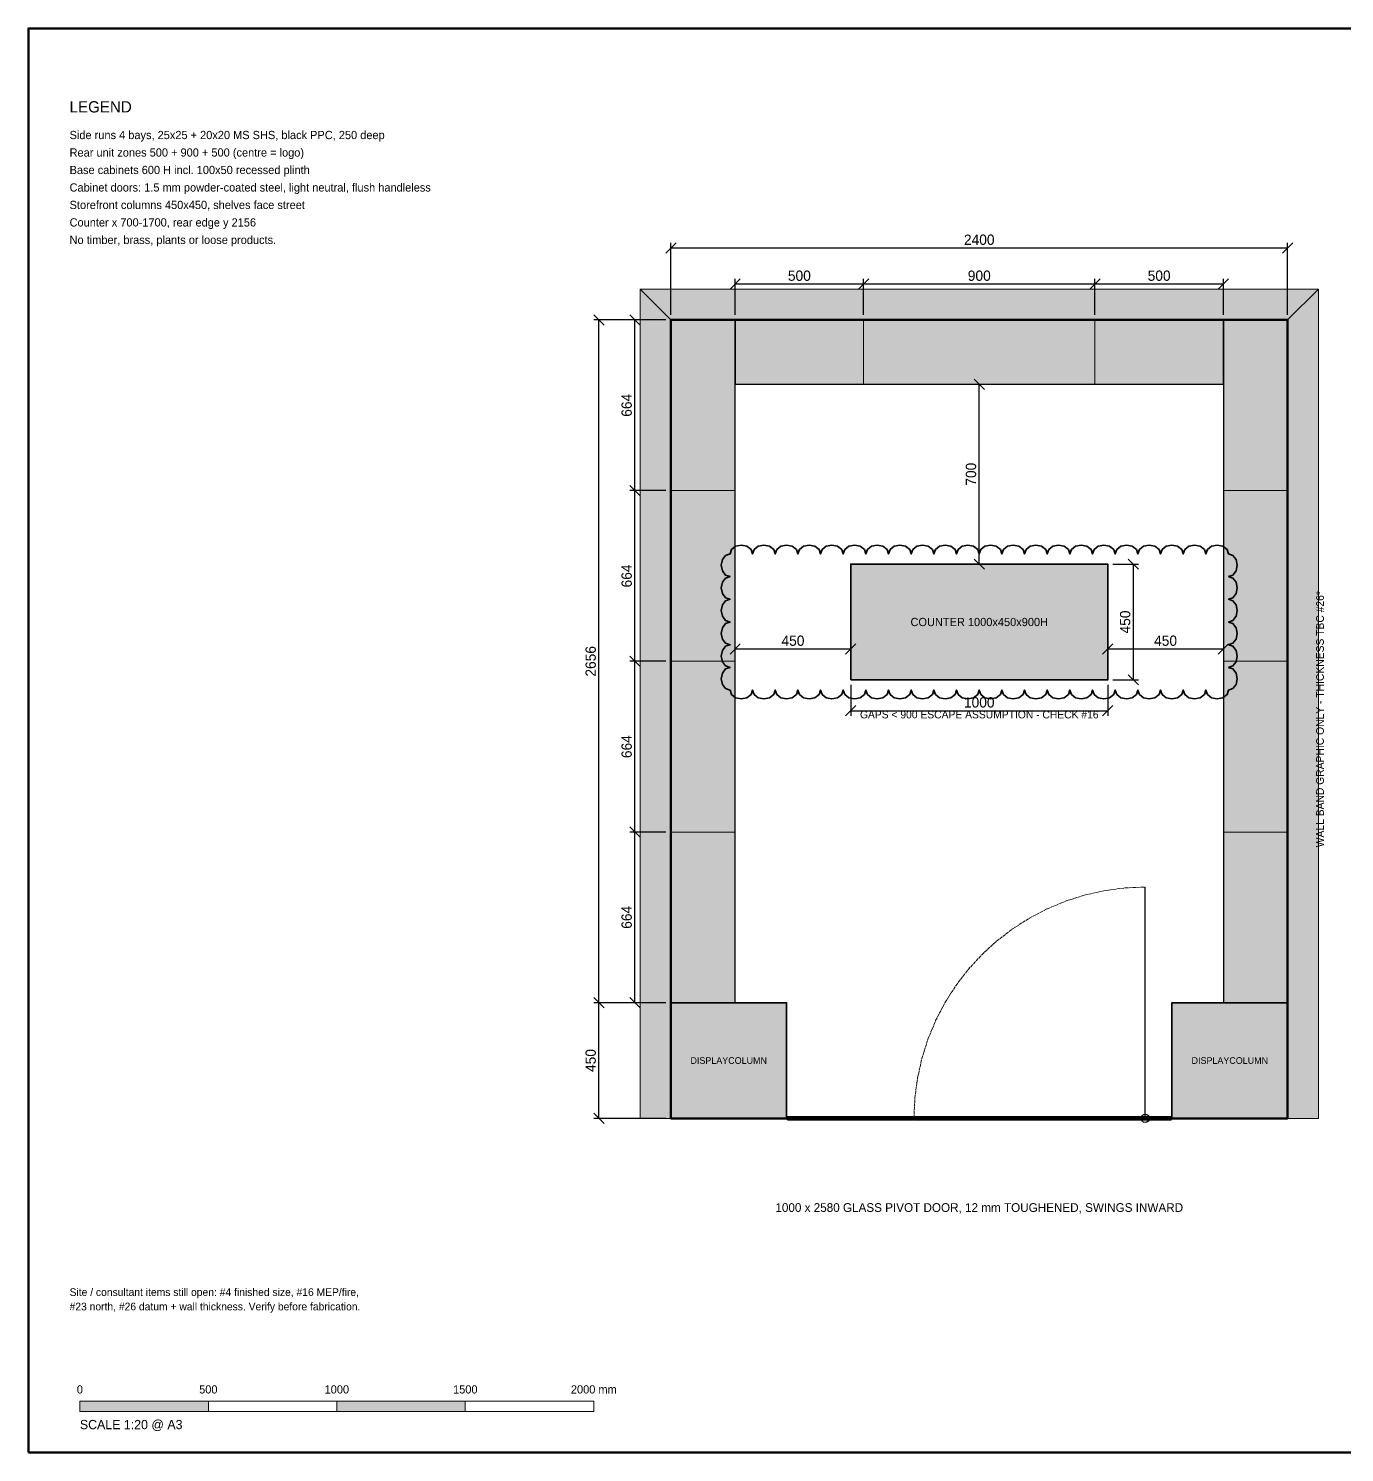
# Model space of a CAD drawing. Header units: millimetres. Extents: x 200 to 8200, y 200 to 5740.
# Drawn here: x 200 to 5321, y 200 to 5740 of the extents above; entities that cross this region are included whole.
import ezdxf
from ezdxf.enums import TextEntityAlignment as Align

# ---------------------------------------------------------------- set-up
doc = ezdxf.new("R2010")
doc.units = ezdxf.units.MM
doc.header["$LTSCALE"] = 10
doc.linetypes.add('DASHED', pattern=[1.524, 1.27, -0.254])
for name, color, linetype in [('A-DIMS', 4, 'Continuous'), ('A-FURN', 7, 'Continuous'), ('A-SHEET', 7, 'Continuous'), ('A-STOREFRONT', 7, 'Continuous'), ('A-TBC-CLOUD', 1, 'Continuous'), ('A-TEXT', 7, 'Continuous'), ('A-WALL', 8, 'Continuous')]:
    doc.layers.add(name, color=color, linetype=linetype)
doc.dimstyles.new('BF20', dxfattribs={"dimtxt": 40, "dimasz": 30, "dimexe": 20, "dimexo": 20, "dimgap": 12, "dimtad": 1, "dimdec": 0, "dimtsz": 20, "dimcen": 2.5, "dimazin": 3, "dimtfac": 1, "dimtmove": 0, "dimatfit": 3})

msp = doc.modelspace()

# ---------------------------------------------------------------- hatches: boundary and pattern name
at = {"layer": 'A-FURN'}
for points in [[(2700, 1950), (2950, 1950), (2950, 4606), (2700, 4606)], [(2950, 4356), (4850, 4356), (4850, 4606), (2950, 4606)], [(4850, 1950), (5100, 1950), (5100, 4606), (4850, 4606)], [(3400, 3206), (4400, 3206), (4400, 3656), (3400, 3656)], [(2700, 1500), (3150, 1500), (3150, 1950), (2700, 1950)], [(4650, 1500), (5100, 1500), (5100, 1950), (4650, 1950)]]:
    msp.add_hatch(color=8, dxfattribs=at).paths.add_polyline_path(points)
at = {"layer": 'A-SHEET'}
for points in [[(400, 360), (900, 360), (900, 400), (400, 400)], [(1400, 360), (1900, 360), (1900, 400), (1400, 400)]]:
    msp.add_hatch(color=7, dxfattribs=at).paths.add_polyline_path(points)
at = {"layer": 'A-STOREFRONT'}
msp.add_hatch(color=8, dxfattribs=at).paths.add_polyline_path([(3154, 1494), (3642, 1494), (3642, 1506), (3154, 1506)])
at = {"layer": 'A-WALL'}
for points in [[(2580, 1500), (2700, 1500), (2700, 4606), (2580, 4726)], [(2580, 4726), (2700, 4606), (5100, 4606), (5220, 4726)], [(5100, 1500), (5220, 1500), (5220, 4726), (5100, 4606)]]:
    msp.add_hatch(color=8, dxfattribs=at).paths.add_polyline_path(points)

# ---------------------------------------------------------------- linework, layer by layer
at = {"layer": 'A-FURN', "linetype": 'CONTINUOUS', "lineweight": 25}
for points in [[(2700, 1950), (2950, 1950), (2950, 4606), (2700, 4606)], [(2950, 4356), (4850, 4356), (4850, 4606), (2950, 4606)], [(4850, 1950), (5100, 1950), (5100, 4606), (4850, 4606)]]:
    msp.add_lwpolyline(points, close=True, dxfattribs=at)
at = {"layer": 'A-FURN', "linetype": 'CONTINUOUS', "lineweight": 18}
for points in [[(3450, 4356), (3450, 4606)], [(4350, 4356), (4350, 4606)], [(2700, 3942), (2950, 3942)], [(4850, 3942), (5100, 3942)], [(2700, 3278), (2950, 3278)], [(4850, 3278), (5100, 3278)], [(2700, 2614), (2950, 2614)], [(4850, 2614), (5100, 2614)]]:
    msp.add_lwpolyline(points, dxfattribs=at)
at = {"layer": 'A-FURN', "linetype": 'CONTINUOUS', "lineweight": 35}
for points in [[(3400, 3206), (4400, 3206), (4400, 3656), (3400, 3656)], [(2700, 1500), (3150, 1500), (3150, 1950), (2700, 1950)], [(4650, 1500), (5100, 1500), (5100, 1950), (4650, 1950)]]:
    msp.add_lwpolyline(points, close=True, dxfattribs=at)
at = {"layer": 'A-SHEET', "linetype": 'CONTINUOUS', "lineweight": 50}
msp.add_lwpolyline([(200, 200), (8200, 200), (8200, 5740), (200, 5740)], close=True, dxfattribs=at)
at = {"layer": 'A-SHEET', "linetype": 'CONTINUOUS', "lineweight": 18}
for points in [[(400, 360), (900, 360), (900, 400), (400, 400)], [(900, 360), (1400, 360), (1400, 400), (900, 400)], [(1400, 360), (1900, 360), (1900, 400), (1400, 400)], [(1900, 360), (2400, 360), (2400, 400), (1900, 400)]]:
    msp.add_lwpolyline(points, close=True, dxfattribs=at)
at = {"layer": 'A-STOREFRONT', "linetype": 'DASHED', "lineweight": 13}
msp.add_lwpolyline([(3646, 1500), (3649.4, 1578.4), (3659.7, 1656.3), (3676.7, 1732.9), (3700.3, 1807.8), (3730.3, 1880.4), (3766.6, 1950), (3808.8, 2016.2), (3856.6, 2078.5), (3909.6, 2136.4), (3967.5, 2189.4), (4029.8, 2237.2), (4096, 2279.4), (4165.6, 2315.7), (4238.2, 2345.7), (4313.1, 2369.3), (4389.7, 2386.3), (4467.6, 2396.6), (4546, 2400)], dxfattribs=at)
at = {"layer": 'A-STOREFRONT', "linetype": 'CONTINUOUS', "lineweight": 25}
msp.add_lwpolyline([(4546, 1500), (4546, 2400)], dxfattribs=at)
at = {"layer": 'A-STOREFRONT', "linetype": 'CONTINUOUS', "lineweight": 35}
for points in [[(3154, 1494), (3642, 1494), (3642, 1506), (3154, 1506)], [(3646, 1494), (4646, 1494), (4646, 1506), (3646, 1506)]]:
    msp.add_lwpolyline(points, close=True, dxfattribs=at)
at = {"layer": 'A-STOREFRONT'}
msp.add_circle((4546, 1500), 16, dxfattribs=at)
at = {"layer": 'A-TBC-CLOUD', "linetype": 'CONTINUOUS', "lineweight": 35}
msp.add_lwpolyline([(2930, 3166), (2935.9, 3149), (2952, 3136.6), (2974.1, 3132.1), (2996.1, 3136.6), (3012.3, 3149), (3018.2, 3166), (3018.2, 3166), (3024.1, 3149), (3040.2, 3136.6), (3062.3, 3132.1), (3084.3, 3136.6), (3100.5, 3149), (3106.4, 3166), (3106.4, 3166), (3112.3, 3149), (3128.4, 3136.6), (3150.5, 3132.1), (3172.5, 3136.6), (3188.6, 3149), (3194.5, 3166), (3194.5, 3166), (3200.5, 3149), (3216.6, 3136.6), (3238.6, 3132.1), (3260.7, 3136.6), (3276.8, 3149), (3282.7, 3166), (3282.7, 3166), (3288.6, 3149), (3304.8, 3136.6), (3326.8, 3132.1), (3348.9, 3136.6), (3365, 3149), (3370.9, 3166), (3370.9, 3166), (3376.8, 3149), (3393, 3136.6), (3415, 3132.1), (3437, 3136.6), (3453.2, 3149), (3459.1, 3166), (3459.1, 3166), (3465, 3149), (3481.1, 3136.6), (3503.2, 3132.1), (3525.2, 3136.6), (3541.4, 3149), (3547.3, 3166), (3547.3, 3166), (3553.2, 3149), (3569.3, 3136.6), (3591.4, 3132.1), (3613.4, 3136.6), (3629.5, 3149), (3635.5, 3166), (3635.5, 3166), (3641.4, 3149), (3657.5, 3136.6), (3679.5, 3132.1), (3701.6, 3136.6), (3717.7, 3149), (3723.6, 3166), (3723.6, 3166), (3729.5, 3149), (3745.7, 3136.6), (3767.7, 3132.1), (3789.8, 3136.6), (3805.9, 3149), (3811.8, 3166), (3811.8, 3166), (3817.7, 3149), (3833.9, 3136.6), (3855.9, 3132.1), (3878, 3136.6), (3894.1, 3149), (3900, 3166), (3900, 3166), (3905.9, 3149), (3922, 3136.6), (3944.1, 3132.1), (3966.1, 3136.6), (3982.3, 3149), (3988.2, 3166), (3988.2, 3166), (3994.1, 3149), (4010.2, 3136.6), (4032.3, 3132.1), (4054.3, 3136.6), (4070.5, 3149), (4076.4, 3166), (4076.4, 3166), (4082.3, 3149), (4098.4, 3136.6), (4120.5, 3132.1), (4142.5, 3136.6), (4158.6, 3149), (4164.5, 3166), (4164.5, 3166), (4170.5, 3149), (4186.6, 3136.6), (4208.6, 3132.1), (4230.7, 3136.6), (4246.8, 3149), (4252.7, 3166), (4252.7, 3166), (4258.6, 3149), (4274.8, 3136.6), (4296.8, 3132.1), (4318.9, 3136.6), (4335, 3149), (4340.9, 3166), (4340.9, 3166), (4346.8, 3149), (4363, 3136.6), (4385, 3132.1), (4407, 3136.6), (4423.2, 3149), (4429.1, 3166), (4429.1, 3166), (4435, 3149), (4451.1, 3136.6), (4473.2, 3132.1), (4495.2, 3136.6), (4511.4, 3149), (4517.3, 3166), (4517.3, 3166), (4523.2, 3149), (4539.3, 3136.6), (4561.4, 3132.1), (4583.4, 3136.6), (4599.5, 3149), (4605.5, 3166), (4605.5, 3166), (4611.4, 3149), (4627.5, 3136.6), (4649.5, 3132.1), (4671.6, 3136.6), (4687.7, 3149), (4693.6, 3166), (4693.6, 3166), (4699.5, 3149), (4715.7, 3136.6), (4737.7, 3132.1), (4759.8, 3136.6), (4775.9, 3149), (4781.8, 3166), (4781.8, 3166), (4787.7, 3149), (4803.9, 3136.6), (4825.9, 3132.1), (4848, 3136.6), (4864.1, 3149), (4870, 3166), (4870, 3166), (4887, 3171.9), (4899.4, 3188.1), (4904, 3210.2), (4899.4, 3232.2), (4887, 3248.4), (4870, 3254.3), (4870, 3254.3), (4887, 3260.3), (4899.4, 3276.4), (4904, 3298.5), (4899.4, 3320.6), (4887, 3336.7), (4870, 3342.7), (4870, 3342.7), (4887, 3348.6), (4899.4, 3364.8), (4904, 3386.8), (4899.4, 3408.9), (4887, 3425.1), (4870, 3431), (4870, 3431), (4887, 3436.9), (4899.4, 3453.1), (4904, 3475.2), (4899.4, 3497.2), (4887, 3513.4), (4870, 3519.3), (4870, 3519.3), (4887, 3525.3), (4899.4, 3541.4), (4904, 3563.5), (4899.4, 3585.6), (4887, 3601.7), (4870, 3607.7), (4870, 3607.7), (4887, 3613.6), (4899.4, 3629.8), (4904, 3651.8), (4899.4, 3673.9), (4887, 3690.1), (4870, 3696), (4870, 3696), (4864.1, 3713), (4848, 3725.4), (4825.9, 3729.9), (4803.9, 3725.4), (4787.7, 3713), (4781.8, 3696), (4781.8, 3696), (4775.9, 3713), (4759.8, 3725.4), (4737.7, 3729.9), (4715.7, 3725.4), (4699.5, 3713), (4693.6, 3696), (4693.6, 3696), (4687.7, 3713), (4671.6, 3725.4), (4649.5, 3729.9), (4627.5, 3725.4), (4611.4, 3713), (4605.5, 3696), (4605.5, 3696), (4599.5, 3713), (4583.4, 3725.4), (4561.4, 3729.9), (4539.3, 3725.4), (4523.2, 3713), (4517.3, 3696), (4517.3, 3696), (4511.4, 3713), (4495.2, 3725.4), (4473.2, 3729.9), (4451.1, 3725.4), (4435, 3713), (4429.1, 3696), (4429.1, 3696), (4423.2, 3713), (4407, 3725.4), (4385, 3729.9), (4363, 3725.4), (4346.8, 3713), (4340.9, 3696), (4340.9, 3696), (4335, 3713), (4318.9, 3725.4), (4296.8, 3729.9), (4274.8, 3725.4), (4258.6, 3713), (4252.7, 3696), (4252.7, 3696), (4246.8, 3713), (4230.7, 3725.4), (4208.6, 3729.9), (4186.6, 3725.4), (4170.5, 3713), (4164.5, 3696), (4164.5, 3696), (4158.6, 3713), (4142.5, 3725.4), (4120.5, 3729.9), (4098.4, 3725.4), (4082.3, 3713), (4076.4, 3696), (4076.4, 3696), (4070.5, 3713), (4054.3, 3725.4), (4032.3, 3729.9), (4010.2, 3725.4), (3994.1, 3713), (3988.2, 3696), (3988.2, 3696), (3982.3, 3713), (3966.1, 3725.4), (3944.1, 3729.9), (3922, 3725.4), (3905.9, 3713), (3900, 3696), (3900, 3696), (3894.1, 3713), (3878, 3725.4), (3855.9, 3729.9), (3833.9, 3725.4), (3817.7, 3713), (3811.8, 3696), (3811.8, 3696), (3805.9, 3713), (3789.8, 3725.4), (3767.7, 3729.9), (3745.7, 3725.4), (3729.5, 3713), (3723.6, 3696), (3723.6, 3696), (3717.7, 3713), (3701.6, 3725.4), (3679.5, 3729.9), (3657.5, 3725.4), (3641.4, 3713), (3635.5, 3696), (3635.5, 3696), (3629.5, 3713), (3613.4, 3725.4), (3591.4, 3729.9), (3569.3, 3725.4), (3553.2, 3713), (3547.3, 3696), (3547.3, 3696), (3541.4, 3713), (3525.2, 3725.4), (3503.2, 3729.9), (3481.1, 3725.4), (3465, 3713), (3459.1, 3696), (3459.1, 3696), (3453.2, 3713), (3437, 3725.4), (3415, 3729.9), (3393, 3725.4), (3376.8, 3713), (3370.9, 3696), (3370.9, 3696), (3365, 3713), (3348.9, 3725.4), (3326.8, 3729.9), (3304.8, 3725.4), (3288.6, 3713), (3282.7, 3696), (3282.7, 3696), (3276.8, 3713), (3260.7, 3725.4), (3238.6, 3729.9), (3216.6, 3725.4), (3200.5, 3713), (3194.5, 3696), (3194.5, 3696), (3188.6, 3713), (3172.5, 3725.4), (3150.5, 3729.9), (3128.4, 3725.4), (3112.3, 3713), (3106.4, 3696), (3106.4, 3696), (3100.5, 3713), (3084.3, 3725.4), (3062.3, 3729.9), (3040.2, 3725.4), (3024.1, 3713), (3018.2, 3696), (3018.2, 3696), (3012.3, 3713), (2996.1, 3725.4), (2974.1, 3729.9), (2952, 3725.4), (2935.9, 3713), (2930, 3696), (2930, 3696), (2913, 3690.1), (2900.6, 3673.9), (2896, 3651.8), (2900.6, 3629.8), (2913, 3613.6), (2930, 3607.7), (2930, 3607.7), (2913, 3601.7), (2900.6, 3585.6), (2896, 3563.5), (2900.6, 3541.4), (2913, 3525.3), (2930, 3519.3), (2930, 3519.3), (2913, 3513.4), (2900.6, 3497.2), (2896, 3475.2), (2900.6, 3453.1), (2913, 3436.9), (2930, 3431), (2930, 3431), (2913, 3425.1), (2900.6, 3408.9), (2896, 3386.8), (2900.6, 3364.8), (2913, 3348.6), (2930, 3342.7), (2930, 3342.7), (2913, 3336.7), (2900.6, 3320.6), (2896, 3298.5), (2900.6, 3276.4), (2913, 3260.3), (2930, 3254.3), (2930, 3254.3), (2913, 3248.4), (2900.6, 3232.2), (2896, 3210.2), (2900.6, 3188.1), (2913, 3171.9), (2930, 3166)], close=True, dxfattribs=at)
at = {"layer": 'A-WALL', "linetype": 'CONTINUOUS', "lineweight": 13}
for points in [[(2580, 1500), (2700, 1500), (2700, 4606), (2580, 4726)], [(2580, 4726), (2700, 4606), (5100, 4606), (5220, 4726)], [(5100, 1500), (5220, 1500), (5220, 4726), (5100, 4606)]]:
    msp.add_lwpolyline(points, close=True, dxfattribs=at)
at = {"layer": 'A-WALL', "linetype": 'CONTINUOUS', "lineweight": 50}
msp.add_lwpolyline([(2700, 1500), (5100, 1500), (5100, 4606), (2700, 4606)], close=True, dxfattribs=at)

# ---------------------------------------------------------------- texts
at = {"layer": 'A-SHEET'}
for s, p in [('0', (400, 420)), ('500', (900, 420)), ('1000', (1400, 420)), ('1500', (1900, 420)), ('2000 mm', (2400, 420))]:
    msp.add_text(s, height=32, dxfattribs=at).set_placement(p, align=Align.BOTTOM_CENTER)
msp.add_text('SCALE 1:20 @ A3', height=36, dxfattribs=at).set_placement((400, 280), align=Align.BOTTOM_LEFT)
at = {"layer": 'A-TBC-CLOUD'}
msp.add_text('WALL BAND GRAPHIC ONLY - THICKNESS TBC #26*', height=30, rotation=90, dxfattribs=at).set_placement((5250, 3053), align=Align.BOTTOM_CENTER)
msp.add_text('GAPS < 900 ESCAPE ASSUMPTION - CHECK #16', height=30, dxfattribs=at).set_placement((3900, 3086), align=Align.TOP_CENTER)
for s, p in [('Site / consultant items still open: #4 finished size, #16 MEP/fire,', (360, 800)), ('#23 north, #26 datum + wall thickness. Verify before fabrication.', (360, 744))]:
    msp.add_text(s, height=30, dxfattribs=at).set_placement(p, align=Align.BOTTOM_LEFT)
at = {"layer": 'A-TEXT'}
for s, height, p in [('LEGEND', 44, (360, 5400)), ('Side runs 4 bays, 25x25 + 20x20 MS SHS, black PPC, 250 deep', 32, (360, 5300)), ('Rear unit zones 500 + 900 + 500 (centre = logo)', 32, (360, 5232)), ('Base cabinets 600 H incl. 100x50 recessed plinth', 32, (360, 5164)), ('Cabinet doors: 1.5 mm powder-coated steel, light neutral, flush handleless', 32, (360, 5096)), ('Storefront columns 450x450, shelves face street', 32, (360, 5028)), ('Counter x 700-1700, rear edge y 2156', 32, (360, 4960)), ('No timber, brass, plants or loose products.', 32, (360, 4892))]:
    msp.add_text(s, height=height, dxfattribs=at).set_placement(p, align=Align.BOTTOM_LEFT)
for s, height, p in [('COUNTER 1000x450x900H', 32, (3900, 3431)), ('DISPLAYCOLUMN', 26, (2925, 1725)), ('DISPLAYCOLUMN', 26, (4875, 1725))]:
    msp.add_text(s, height=height, dxfattribs=at).set_placement(p, align=Align.MIDDLE_CENTER)
msp.add_text('1000 x 2580 GLASS PIVOT DOOR, 12 mm TOUGHENED, SWINGS INWARD', height=34, dxfattribs=at).set_placement((3900, 1170), align=Align.TOP_CENTER)

# ---------------------------------------------------------------- dimensions: what is measured, and where the dimension line sits
at = {"layer": 'A-DIMS'}
for base, p1, p2 in [((2700, 4886), (2700, 4606), (5100, 4606)), ((2950, 4746), (2950, 4606), (3450, 4606)), ((3450, 4746), (3450, 4606), (4350, 4606)), ((4350, 4746), (4350, 4606), (4850, 4606)), ((2950, 3326), (2950, 3326), (3400, 3326)), ((4400, 3326), (4400, 3326), (4850, 3326)), ((3400, 3086), (3400, 3206), (4400, 3206))]:
    msp.add_linear_dim(base=base, p1=p1, p2=p2, dimstyle='BF20', dxfattribs=at).render()
for base, p1, p2 in [((2420, 1950), (2700, 1950), (2700, 4606)), ((2560, 3942), (2700, 3942), (2700, 4606)), ((3900, 3656), (3900, 3656), (3900, 4356)), ((2560, 3278), (2700, 3278), (2700, 3942)), ((4500, 3206), (4400, 3206), (4400, 3656)), ((2560, 2614), (2700, 2614), (2700, 3278)), ((2560, 1950), (2700, 1950), (2700, 2614)), ((2420, 1500), (2700, 1500), (2700, 1950))]:
    msp.add_linear_dim(base=base, p1=p1, p2=p2, angle=90, dimstyle='BF20', dxfattribs=at).render()

doc.saveas('drawing.dxf')
